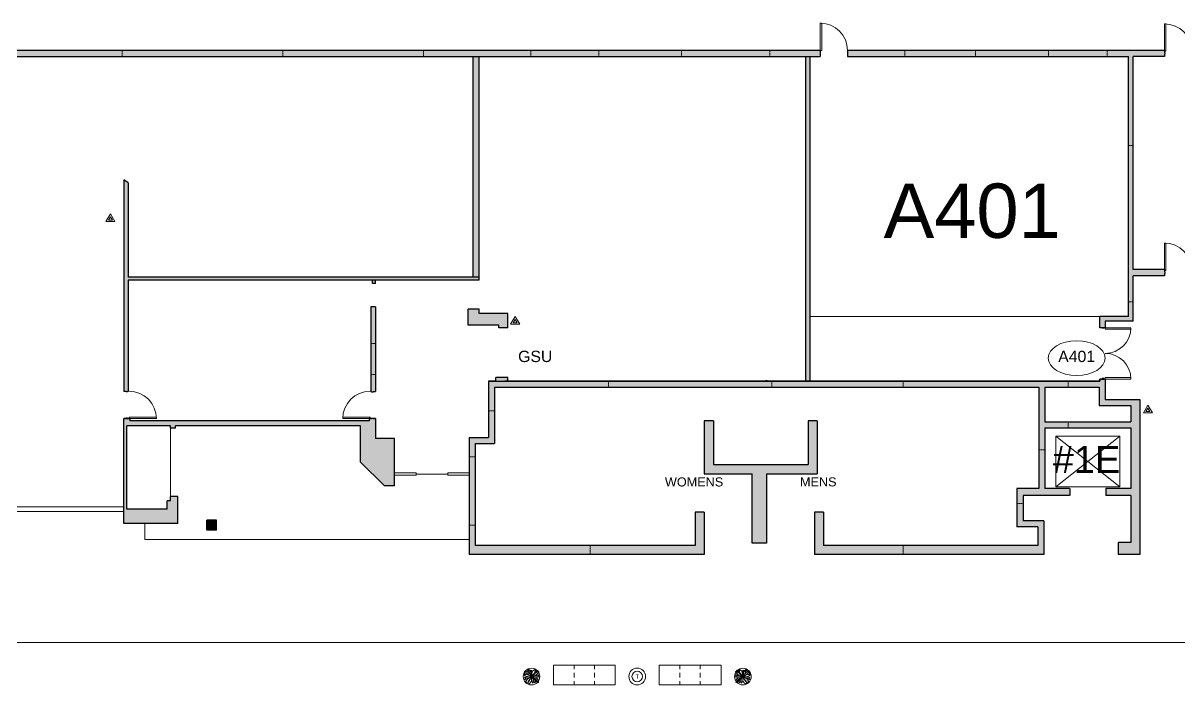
# Model space of a CAD drawing. Header units: inches. Extents: x -68 to 10561, y -2 to 2943.
# Drawn here: x 3773 to 5305, y 2051 to 2928 of the extents above; entities that cross this region are included whole.
import ezdxf
from ezdxf.enums import TextEntityAlignment as Align

# ---------------------------------------------------------------- set-up
doc = ezdxf.new("R2010")
doc.units = ezdxf.units.IN
doc.header["$MEASUREMENT"] = 0
doc.linetypes.add('DASHED', pattern=[0.75, 0.5, -0.25])
doc.linetypes.add('HIDDEN', pattern=[0.375, 0.25, -0.125])
doc.layers.get('0').update_dxf_attribs({"linetype": 'CONTINUOUS', "lineweight": 5})
for name, color, linetype, lineweight in [('1_A-ANNO-TEXT-MRMS-LG', 7, 'CONTINUOUS', 5), ('1_A-ANNO-TEXT-MRMS-SM', 1, 'CONTINUOUS', 5), ('1_A-ANNO-TEXT-RRMS', 7, 'CONTINUOUS', 5), ('1_A-CLNG-SUSP', 15, 'DASHED', 5), ('1_A-DOOR-SWNG', 124, 'CONTINUOUS', 5), ('1_A-FLOR-EVTR', 134, 'CONTINUOUS', 5), ('1_A-FLOR-EVTR-IDEN', 7, 'CONTINUOUS', 5), ('1_A-FURN-CHAR', 35, 'CONTINUOUS', 5), ('1_A-FURN-PLNT', 73, 'CONTINUOUS', 5), ('1_A-GLAZ-FULL', 123, 'CONTINUOUS', 5), ('1_A-WALL-FULL', 7, 'CONTINUOUS', 25), ('1_A-WALL-HTCH', 8, 'HIDDEN', 5), ('1_F-PROT-EQPM-EXT', 1, 'CONTINUOUS', 5), ('RoomLayer1', 1, 'CONTINUOUS', 5)]:
    doc.layers.add(name, color=color, linetype=linetype, lineweight=lineweight)
doc.styles.add('HELV-H', font='')
doc.styles.add('HELV-M', font='swissel.ttf')
doc.styles.get("Standard").update_dxf_attribs({"font": 'swissl.ttf', "height": 36})
doc.styles.get('HELV-H').set_extended_font_data('Swis721 Hv BT')

# ---------------------------------------------------------------- blocks, each defined once
blk = doc.blocks.new('FEXT-SYM')
for p, q in [((-3, 0), (0, 5.2)), ((-3, 0), (3, 0)), ((-1.27, 1), (0, 3.2)), ((-1.27, 1), (1.27, 1)), ((3, 0), (0, 5.2)), ((1.27, 1), (0, 3.2))]:
    blk.add_line(p, q)
blk = doc.blocks.new('F_CC_BENCH82')
for p, q in [((-41, 26), (41, 26)), ((-41, 0), (-41, 26)), ((-13.5, 21), (-13.5, 26)), ((-13.5, 10), (-13.5, 16)), ((13.5, 21), (13.5, 26)), ((13.5, 10), (13.5, 16)), ((41, 0), (41, 26)), ((-41, 0), (41, 0)), ((-13.5, 0), (-13.5, 5)), ((13.5, 0), (13.5, 5))]:
    blk.add_line(p, q)
blk = doc.blocks.new('F_CC_TRASH22')
for radius in [11.1, 7]:
    blk.add_circle((0, 0), radius)
blk.add_text('T', height=6).set_placement((0, 0), align=Align.MIDDLE_CENTER)
blk = doc.blocks.new('PLNT3')
at = {"linetype": 'Continuous'}
for p, q in [((-0.8, 32.3), (2.4, 31)), ((1.1, 29.2), (-0.8, 32.3)), ((2.4, 31), (5.6, 28.8)), ((5.9, 34), (9, 31.5)), ((6.4, 30.8), (5.9, 34)), ((7.3, 27.5), (6.4, 30.8)), ((7.8, 36.3), (10.8, 33.2)), ((9, 33.2), (7.8, 36.3)), ((9.9, 29.8), (9, 33.2)), ((9, 31.5), (9.5, 30.7)), ((10.8, 33.2), (13.1, 30)), ((12.5, 30.8), (13.7, 34)), ((13.7, 34), (15.7, 30.8)), ((15.6, 30.2), (16.8, 33.6)), ((15.7, 30.8), (15.7, 30.7)), ((16.8, 33.6), (17.6, 30.5)), ((18.2, 27.2), (19.5, 30.7)), ((19.5, 30.7), (22.6, 33.3)), ((22.6, 33.3), (25.7, 35.5)), ((26, 32.3), (25.6, 29.2)), ((25.7, 35.5), (26, 32.3)), ((25.8, 32), (29.1, 33.8)), ((27.5, 29.2), (30.6, 31.6)), ((28.8, 30.7), (28.7, 30.5)), ((29.1, 33.8), (28.8, 30.7)), ((30.6, 31.6), (33.7, 33.5)), ((33.7, 33.5), (31.6, 30.3)), ((-0.8, 22.5), (-4, 22.2)), ((-4, 22.2), (-0.8, 19.7)), ((-3.3, 27.5), (-0.2, 26.7)), ((-1.2, 24.3), (-3.3, 27.5)), ((0.6, 11.3), (-2.6, 8.7)), ((-2.6, 8.7), (0.6, 7.8)), ((1.3, 15.5), (-1.9, 14.7)), ((-1.9, 14.7), (1.3, 12.6)), ((-1.1, 24.2), (-1.2, 24.3)), ((2.2, 22.5), (-1.1, 24.2)), ((2.5, 22.5), (-0.8, 22.5)), ((-0.8, 19.7), (2.5, 17.5)), ((-0.2, 26.7), (2.9, 25.6)), ((3.9, 12.3), (0.6, 11.3)), ((0.6, 7.8), (3.7, 8.3)), ((3.6, 26.1), (1.1, 29.2)), ((4.7, 15.8), (1.3, 15.5)), ((1.3, 12.6), (4.7, 12.3)), ((3.4, 6.5), (1.8, 3.2)), ((1.8, 3.2), (1.9, -0.2)), ((1.9, -0.2), (5.1, 1.5)), ((5.9, 21.7), (2.5, 22.5)), ((2.5, 17.5), (5.6, 16.5)), ((2.9, 25.6), (4.7, 24.7)), ((5.6, 9.8), (3.4, 6.5)), ((6.4, 22.8), (3.6, 26.1)), ((3.7, 8.3), (5.1, 9)), ((8.2, 16), (4.7, 15.8)), ((4.7, 12.3), (8.2, 12.5)), ((5.1, 1.5), (8.2, 3)), ((5.6, 28.8), (9, 26.5)), ((5.6, 16.5), (9.3, 15.6)), ((9.2, 12), (5.6, 9.8)), ((9.3, 20.6), (5.9, 21.7)), ((9.5, 20.6), (6.4, 22.8)), ((7.3, 0.9), (6.9, -2.3)), ((8.4, 4.2), (7.3, 0.9)), ((11.9, 15.5), (8.2, 16)), ((8.2, 12.5), (11.4, 13.3)), ((8.2, 3), (11.1, 6.2)), ((10.7, 7.5), (8.4, 4.2)), ((9, 26.5), (15.3, 20.1)), ((12.5, 13.8), (9.2, 12)), ((12.6, 18.8), (9.3, 20.6)), ((9.3, 15.6), (12.6, 15.3)), ((12.7, 18), (9.5, 20.6)), ((10.8, 26.5), (9.9, 29.8)), ((10, -2.7), (13.4, 0)), ((13, 10.8), (10.7, 7.5)), ((12.6, 23.3), (10.8, 26.5)), ((11.1, 6.2), (12.9, 9.5)), ((11.4, 13.3), (14.6, 14.5)), ((15.2, 15.3), (11.9, 15.5)), ((15.9, 15.5), (12.5, 13.8)), ((14.4, 20.1), (12.6, 23.3)), ((16.1, 16), (12.6, 18.8)), ((12.6, 15.3), (15.9, 15.6)), ((16.1, 16.3), (12.7, 18)), ((12.9, 9.5), (14.4, 12.5)), ((14.9, 14.2), (13, 10.8)), ((13.1, 30), (15, 26.7)), ((13.4, 0), (16, 3.2)), ((16.7, 16.9), (14.4, 20.1)), ((14.4, 12.5), (16, 15.6)), ((14.6, 14.5), (15.2, 14.8)), ((14.9, 26.8), (15.6, 30.2)), ((15.2, 23.3), (14.9, 26.8)), ((15, 26.7), (15.3, 23.3)), ((15.3, 19.5), (15.2, 23.3)), ((15.3, 23.3), (15.9, 20.1)), ((15.3, 20.1), (16.4, 17)), ((16.4, 16.2), (15.3, 19.5)), ((15.9, 17.5), (15.5, 16.5)), ((16.5, 20.6), (15.9, 17.5)), ((15.9, 20.1), (16, 17)), ((15.9, 15.6), (16.3, 15.8)), ((15.9, 13), (16.4, 15.6)), ((16.3, 9.6), (15.9, 13)), ((16, 3.2), (16.7, 6.4)), ((16.1, 17), (17.2, 20.5)), ((16.1, 15.6), (16.3, 12.2)), ((19.4, 19.5), (16.3, 16.7)), ((16.3, 12.2), (16.5, 8.7)), ((16.7, 6.4), (16.3, 9.6)), ((18.3, 17.2), (16.4, 16.5)), ((16.4, 17), (16.4, 16.9)), ((17.1, 24), (16.5, 20.6)), ((16.5, 8.7), (17.1, 5.5)), ((16.7, 16.5), (20, 19.3)), ((16.7, 16.2), (20.4, 16.7)), ((17.6, 15), (16.7, 16.3)), ((17.8, 15.6), (16.8, 16.2)), ((17.5, 27.3), (17.1, 24)), ((17.1, 17), (19, 20.1)), ((17.1, 16.3), (20.5, 17.2)), ((19.1, 15.5), (17.1, 16.3)), ((17.1, 15.6), (19.5, 12.3)), ((17.1, 5.5), (18.6, 2.1)), ((17.2, 20.5), (17.4, 23.6)), ((17.4, 16.3), (17.2, 16.3)), ((17.4, 23.6), (18.2, 27.2)), ((20.5, 17.2), (17.4, 16.3)), ((17.6, 30.5), (17.5, 27.3)), ((19.8, 12), (17.6, 15)), ((19.7, 20.1), (17.8, 17.5)), ((20.9, 14.3), (17.8, 15.6)), ((22.1, 18.1), (18.3, 17.2)), ((18.6, 2.1), (21, -1)), ((19, 20.1), (22.1, 23)), ((22.4, 12.8), (19.1, 15.5)), ((21.5, 22.8), (19.4, 19.5)), ((19.5, 12.3), (22.6, 9.2)), ((23.1, 22.5), (19.7, 20.1)), ((21.2, 8.9), (19.8, 12)), ((20, 19.3), (23.5, 22.5)), ((20.4, 16.7), (23.6, 17.2)), ((20.5, 17.2), (23.9, 18)), ((23.6, 17.3), (20.5, 17.2)), ((24.1, 13.5), (20.9, 14.3)), ((21, 5.5), (21.2, 8.9)), ((21, 5.7), (23.4, 2.3)), ((21.3, 2), (21, 5.5)), ((21, -1), (21.3, 2)), ((21.3, 13.8), (24.7, 11.3)), ((24.2, 26.1), (21.5, 22.8)), ((23.1, 13.7), (21.7, 13.8)), ((22.1, 23), (24.3, 26.1)), ((26, 19.5), (22.1, 18.1)), ((25.8, 9.8), (22.4, 12.8)), ((22.6, 9.2), (26, 6)), ((26.1, 25.6), (23.1, 22.5)), ((26.5, 13), (23.1, 13.7)), ((23.4, 2.3), (26.5, -0.2)), ((23.5, 22.5), (26.5, 25.6)), ((27.1, 17.6), (23.6, 17.3)), ((23.6, 17.2), (27.3, 17.5)), ((23.9, 18), (27.6, 19.8)), ((27.2, 13.5), (24.1, 13.5)), ((25.6, 29.2), (24.2, 26.1)), ((24.3, 26.1), (27.5, 29.2)), ((24.7, 11.3), (28, 9.3)), ((25.6, 6.2), (25.1, 6.7)), ((26.9, 3), (25.6, 6.2)), ((29.2, 7), (25.8, 9.8)), ((29.1, 21.3), (26, 19.5)), ((26, 6), (29.1, 3.8)), ((29.1, 27.3), (26.1, 25.6)), ((26.5, 25.6), (29.8, 27.8)), ((29.9, 12), (26.5, 13)), ((26.5, -0.2), (26.9, 3)), ((31.3, 18.1), (27.1, 17.6)), ((30.3, 13.8), (27.2, 13.5)), ((27.3, 17.5), (30.6, 17.5)), ((27.6, 19.8), (30.7, 20.6)), ((28, 9.3), (31.1, 7.8)), ((31.6, 30.3), (29.1, 27.3)), ((32.6, 24.9), (29.1, 21.3)), ((29.1, 3.8), (32.2, 2.1)), ((32.6, 3.8), (29.2, 7)), ((29.8, 27.8), (32.9, 29.7)), ((33.3, 10.1), (29.9, 12)), ((33.6, 14.8), (30.3, 13.8)), ((30.6, 17.5), (33.7, 17.2)), ((30.7, 20.6), (34, 21.5)), ((31.1, 7.8), (34.3, 6.8)), ((34.4, 19), (31.3, 18.1)), ((32.2, 2.1), (35.8, 1.3)), ((35.8, 27.3), (32.6, 24.9)), ((35.8, 1.3), (32.6, 3.8)), ((32.9, 29.7), (36.1, 30.5)), ((34.3, 6.8), (33.3, 10.1)), ((36.9, 16), (33.6, 14.8)), ((33.7, 17.2), (36.9, 16)), ((34, 21.5), (37.8, 22.2)), ((37.8, 22.2), (34.4, 19)), ((36.1, 30.5), (35.8, 27.3)), ((6.9, -2.3), (10, -2.7))]:
    blk.add_line(p, q, dxfattribs=at)
blk = doc.blocks.new('F_CC_PLNTR22')
blk.add_circle((0, 0), 11)
at = {"xscale": 0.5, "yscale": 0.5, "zscale": 0.5}
blk.add_blockref('PLNT3', (-8.3, -8.3), dxfattribs=at)

msp = doc.modelspace()

# ---------------------------------------------------------------- hatches: boundary and pattern name
at = {"layer": '1_A-WALL-HTCH'}
h = msp.add_hatch(color=256, dxfattribs=at)
h.paths.add_polyline_path([(4446.5, 2891.8), (4304.2, 2891.8), (4304.2, 2883.8), (4446.5, 2883.8)])
h.paths.add_polyline_path([(4304.2, 2891.8), (4117.5, 2891.8), (4117.5, 2883.8), (4304.2, 2883.8)])
h.paths.add_polyline_path([(4117.5, 2891.8), (3904.7, 2891.8), (3904.7, 2883.8), (4117.5, 2883.8)])
h.paths.add_polyline_path([(3904.7, 2891.8), (3765.8, 2891.8), (3765.8, 2883.8), (3904.7, 2883.8)])
h.paths.add_polyline_path([(3692.7, 2926.7), (3543.8, 2926.7), (3543.8, 2883.8), (3765.8, 2883.8), (3765.8, 2891.8), (3555.8, 2891.8), (3555.8, 2918.7), (3669.2, 2918.7), (3669.2, 2891.8), (3692.7, 2891.8)])
at = {"layer": '1_A-WALL-HTCH', "linetype": 'ByBlock'}
for points in [[(4369.8, 2591.3), (4377.8, 2591.3), (4377.8, 2883.8), (4369.8, 2883.8)], [(3912.8, 2716.3), (3906.8, 2720.3), (3906.8, 2439.8), (3909.8, 2439.8), (3909.8, 2439.3), (3911.8, 2439.3), (3911.8, 2439.8), (3912.8, 2439.8), (3912.8, 2587.3), (4377.8, 2587.3), (4377.8, 2591.3), (3912.8, 2591.3)], [(4240.3, 2551.8), (4234.3, 2551.8), (4234.3, 2503.6), (4240.3, 2503.6)]]:
    msp.add_hatch(color=256, dxfattribs=at).paths.add_polyline_path(points)
at = {"layer": '1_A-WALL-HTCH'}
for points in [[(4536.5, 2891.8), (4446.5, 2891.8), (4446.5, 2883.8), (4536.5, 2883.8)], [(4645.9, 2891.8), (4536.5, 2891.8), (4536.5, 2883.8), (4645.9, 2883.8)], [(4763, 2891.8), (4645.9, 2891.8), (4645.9, 2883.8), (4763, 2883.8)], [(4830, 2891.8), (4763, 2891.8), (4763, 2883.8), (4830, 2883.8)], [(4816.8, 2883.8), (4810.8, 2883.8), (4810.8, 2453.3), (4816.8, 2453.3)], [(4942.1, 2891.8), (4866, 2891.8), (4866, 2883.8), (4942.1, 2883.8)], [(5036, 2891.8), (4942.1, 2891.8), (4942.1, 2883.8), (5036, 2883.8)], [(5132.8, 2891.8), (5036, 2891.8), (5036, 2883.8), (5132.8, 2883.8)], [(5210.3, 2891.8), (5132.8, 2891.8), (5132.8, 2883.8), (5210.3, 2883.8)], [(5286.3, 2886.8), (5286.8, 2886.8), (5286.8, 2888.8), (5286.3, 2888.8), (5286.3, 2891.8), (5210.3, 2891.8), (5210.3, 2883.8), (5238.8, 2883.8), (5238.8, 2765.7), (5244.8, 2765.7), (5244.8, 2883.8), (5286.3, 2883.8)], [(5253.8, 2429.3), (5207.8, 2429.3), (5207.8, 2456.3), (5205.8, 2456.3), (5200.8, 2456.3), (5200.8, 2453.3), (5158.5, 2453.3), (5158.5, 2445.3), (5199.8, 2445.3), (5199.8, 2421.3), (5241.8, 2421.3), (5241.8, 2399.5), (5158.5, 2399.5), (5158.5, 2391.5), (5241.8, 2391.5), (5241.8, 2311.3), (5208.8, 2311.3), (5208.8, 2301.8), (5241.8, 2301.8), (5241.8, 2239.8), (5224.8, 2239.8), (5224.8, 2223.8), (5253.8, 2223.8)], [(4758.9, 2330.8), (4826.1, 2330.8), (4826.1, 2400.9), (4814.1, 2400.9), (4814.1, 2342.8), (4688.3, 2342.8), (4688.3, 2400.9), (4676.3, 2400.9), (4676.3, 2330.8), (4739.7, 2330.8), (4739.7, 2238.8), (4758.9, 2238.8)], [(4029.8, 2269.2), (4016.8, 2269.2), (4016.8, 2256.2), (4029.8, 2256.2)]]:
    msp.add_hatch(color=256, dxfattribs=at).paths.add_polyline_path(points)
h = msp.add_hatch(color=256, dxfattribs=at)
h.paths.add_polyline_path([(5244.8, 2765.7), (5238.8, 2765.7), (5238.8, 2558.8), (5244.8, 2558.8), (5244.8, 2593.3), (5286.3, 2593.3), (5286.3, 2596.3), (5286.8, 2596.3), (5286.8, 2598.3), (5286.3, 2598.3), (5286.3, 2601.3), (5244.8, 2601.3)])
h.paths.add_polyline_path([(5244.8, 2558.8), (5238.8, 2558.8), (5238.8, 2539.3), (5200.8, 2539.3), (5200.8, 2524.3), (5207.8, 2524.3), (5207.8, 2532.8), (5244.8, 2532.8)])
h = msp.add_hatch(color=256, dxfattribs=at)
h.paths.add_polyline_path([(4415.8, 2543.3), (4377.8, 2543.3), (4377.8, 2548.8), (4363.3, 2548.8), (4363.3, 2527.8), (4403.8, 2527.8), (4403.8, 2524.3), (4415.8, 2524.3)])
h.paths.add_polyline_path([(4415.8, 2458.3), (4399.8, 2458.3), (4399.8, 2453.3), (4415.8, 2453.3)])
h.paths.add_polyline_path([(4240.3, 2587.3), (4236.3, 2587.3), (4236.3, 2582.8), (4240.3, 2582.8)])
h = msp.add_hatch(color=256, dxfattribs=at)
h.paths.add_polyline_path([(4240.3, 2503.6), (4234.3, 2503.6), (4234.3, 2462.2), (4240.3, 2462.2)])
h.paths.add_polyline_path([(4240.3, 2462.2), (4234.3, 2462.2), (4234.3, 2439.8), (4235.3, 2439.8), (4235.3, 2439.3), (4237.3, 2439.3), (4237.3, 2439.8), (4240.3, 2439.8)])
h = msp.add_hatch(color=256, dxfattribs=at)
h.paths.add_polyline_path([(4549.2, 2453.3), (4411.8, 2453.3), (4390.3, 2453.3), (4390.3, 2414.1), (4398.3, 2414.1), (4398.3, 2445.3), (4549.2, 2445.3)])
h.paths.add_polyline_path([(4398.3, 2414.1), (4390.3, 2414.1), (4390.3, 2378.8), (4364.8, 2378.8), (4364.8, 2353.1), (4372.8, 2353.1), (4372.8, 2370.8), (4398.3, 2370.8)])
h.paths.add_polyline_path([(4372.8, 2353.1), (4364.8, 2353.1), (4364.8, 2262.4), (4372.8, 2262.4)])
h.paths.add_polyline_path([(4525.2, 2235.8), (4372.8, 2235.8), (4372.8, 2262.4), (4364.8, 2262.4), (4364.8, 2223.8), (4525.2, 2223.8)])
h = msp.add_hatch(color=256, dxfattribs=at)
h.paths.add_polyline_path([(5160.8, 2311.3), (5127.8, 2311.3), (5127.8, 2362.5), (5119.8, 2362.5), (5119.8, 2311.3), (5090.8, 2311.3), (5090.8, 2291.3), (5098.8, 2291.3), (5098.8, 2301.8), (5160.8, 2301.8)])
h.paths.add_polyline_path([(5126.3, 2268.3), (5098.8, 2268.3), (5098.8, 2291.3), (5090.8, 2291.3), (5090.8, 2260.3), (5118.3, 2260.3), (5118.3, 2235.8), (4940, 2235.8), (4940, 2223.8), (5126.3, 2223.8)])
h.paths.add_polyline_path([(4940, 2235.8), (4834.3, 2235.8), (4834.3, 2279.8), (4822.3, 2279.8), (4822.3, 2223.8), (4940, 2223.8)])
h.paths.add_polyline_path([(5158.5, 2453.3), (4940, 2453.3), (4940, 2445.3), (5119.8, 2445.3), (5119.8, 2362.5), (5127.8, 2362.5), (5127.8, 2391.5), (5158.5, 2391.5), (5158.5, 2399.5), (5127.8, 2399.5), (5127.8, 2445.3), (5158.5, 2445.3)])
h.paths.add_polyline_path([(4940, 2453.3), (4765.7, 2453.3), (4765.7, 2445.3), (4940, 2445.3)])
h.paths.add_polyline_path([(4765.7, 2453.3), (4549.2, 2453.3), (4549.2, 2445.3), (4765.7, 2445.3)])
h.paths.add_polyline_path([(4676.3, 2279.8), (4664.3, 2279.8), (4664.3, 2235.8), (4525.2, 2235.8), (4525.2, 2223.8), (4676.3, 2223.8)])
h = msp.add_hatch(color=256, dxfattribs=at)
h.paths.add_polyline_path([(4265.8, 2314.8), (4252.3, 2314.8), (4220.8, 2346.2), (4220.8, 2394.2), (3975.3, 2394.2), (3975.3, 2391.2), (3968.8, 2391.2), (3968.8, 2394.2), (3910.8, 2394.2), (3910.8, 2284), (3964.3, 2284), (3964.3, 2295), (3968.8, 2295), (3968.8, 2300.7), (3978.3, 2300.7), (3978.3, 2265), (3906.8, 2265), (3906.8, 2403.8), (3914.8, 2403.8), (3914.8, 2400.8), (4232.3, 2400.8), (4232.3, 2403.8), (4240.3, 2403.8), (4240.3, 2377.3), (4265.8, 2377.3)])
edge = h.paths.add_edge_path()
edge.add_line((4237.3, 2403.8), (4240.3, 2403.8))
edge.add_line((4237.3, 2403.8), (4237.3, 2404.3))
edge.add_line((4235.3, 2404.3), (4237.3, 2404.3))
edge.add_line((4235.3, 2403.8), (4235.3, 2404.3))
edge.add_line((4233.3, 2403.8), (4235.3, 2403.8))
edge.add_line((3913.8, 2403.8), (3911.8, 2403.8))
edge.add_line((3911.8, 2403.8), (3911.8, 2404.3))
edge.add_line((3911.8, 2404.3), (3909.8, 2404.3))
edge.add_line((3909.8, 2403.8), (3909.8, 2404.3))
edge.add_line((3909.8, 2403.8), (3906.8, 2403.8))

# ---------------------------------------------------------------- linework, layer by layer
at = {"layer": '1_A-CLNG-SUSP'}
for p, q in [((5200.8, 2539.3), (4816.8, 2539.3)), ((3934.8, 2265), (3934.8, 2243.7)), ((4364.8, 2243.7), (3934.8, 2243.7)), ((9521.8, 2106.9), (2953.3, 2106.9))]:
    msp.add_line(p, q, dxfattribs=at)
at = {"layer": '1_A-DOOR-SWNG'}
for p, q in [((4830, 2891.8), (4830, 2928)), ((4830, 2928), (4832, 2928)), ((4832, 2891.8), (4832, 2928)), ((5286.3, 2890.8), (5286.3, 2927)), ((5286.3, 2927), (5288.3, 2927)), ((5288.3, 2890.8), (5288.3, 2927)), ((4830, 2891.8), (4832, 2891.8)), ((5286.3, 2890.8), (5288.3, 2890.8)), ((5286.3, 2600.3), (5286.3, 2636.5)), ((5286.3, 2636.5), (5288.3, 2636.5)), ((5288.3, 2600.3), (5288.3, 2636.5)), ((5286.3, 2600.3), (5288.3, 2600.3)), ((5207.8, 2524.3), (5207.8, 2522.3)), ((5207.8, 2524.3), (5241.8, 2524.3)), ((5207.8, 2522.3), (5241.8, 2522.3)), ((5241.8, 2524.3), (5241.8, 2522.3)), ((5207.8, 2458.8), (5207.8, 2458.7)), ((5207.8, 2456.3), (5207.8, 2458.3)), ((5207.8, 2458.3), (5241.8, 2458.3)), ((5207.8, 2456.3), (5241.8, 2456.3)), ((5241.8, 2456.3), (5241.8, 2458.3)), ((3913.8, 2403.8), (3913.8, 2405.8)), ((3913.8, 2405.8), (3950, 2405.8)), ((3950, 2403.8), (3950, 2405.8)), ((4233.3, 2405.8), (4197, 2405.8)), ((4197, 2403.8), (4197, 2405.8)), ((4233.3, 2403.8), (4233.3, 2405.8)), ((3913.8, 2403.8), (3950, 2403.8)), ((3968.8, 2300.7), (3968.8, 2391.2)), ((4233.3, 2403.8), (4197, 2403.8)), ((4294.3, 2330.3), (4336.3, 2330.3))]:
    msp.add_line(p, q, dxfattribs=at)
for centre, radius, start, end in [((4830, 2891.8), 36.2, 0, 90), ((5286.3, 2890.8), 36.2, 360, 90), ((5286.3, 2600.3), 36.2, 360, 90), ((5207.8, 2524.3), 34, 270, 0), ((5207.8, 2456.3), 34, 360, 90), ((3913.8, 2403.8), 36.2, 360, 90), ((4233.3, 2403.8), 36.2, 90, 180)]:
    msp.add_arc(centre, radius, start, end, dxfattribs=at)
at = {"layer": '1_A-FLOR-EVTR'}
for p, q in [((5142.5, 2380.7), (5227, 2313.5)), ((5142.5, 2313.5), (5227, 2380.7)), ((5142.5, 2380.7), (5227, 2380.7)), ((5142.5, 2313.5), (5142.5, 2380.7)), ((5227, 2380.7), (5227, 2313.5)), ((5227, 2313.5), (5142.5, 2313.5))]:
    msp.add_line(p, q, dxfattribs=at)
at = {"layer": '1_A-GLAZ-FULL'}
for p, q in [((4294.3, 2331.8), (4265.8, 2331.8)), ((4294.3, 2328.8), (4265.8, 2328.8)), ((4294.3, 2328.8), (4294.3, 2331.8)), ((4364.8, 2331.8), (4336.3, 2331.8)), ((4336.3, 2328.8), (4336.3, 2331.8)), ((4364.8, 2328.8), (4336.3, 2328.8)), ((3763.3, 2286.8), (3906.8, 2286.8)), ((3763.3, 2280.8), (3906.8, 2280.8))]:
    msp.add_line(p, q, dxfattribs=at)
at = {"layer": '1_A-WALL-FULL'}
for p, q in [((3543.8, 2883.8), (4830, 2883.8)), ((4830, 2891.8), (3555.8, 2891.8)), ((4369.8, 2591.3), (4369.8, 2883.8)), ((4377.8, 2591.3), (4377.8, 2883.8)), ((4810.8, 2453.3), (4810.8, 2883.8)), ((4816.8, 2453.3), (4816.8, 2883.8)), ((4830, 2891.8), (4830, 2883.8)), ((5286.3, 2891.8), (4866, 2891.8)), ((4866, 2891.8), (4866, 2883.8)), ((4866, 2883.8), (5238.8, 2883.8)), ((5238.8, 2539.3), (5238.8, 2883.8)), ((5244.8, 2601.3), (5244.8, 2883.8)), ((5286.3, 2883.8), (5244.8, 2883.8)), ((5286.3, 2891.8), (5286.3, 2888.8)), ((5286.3, 2888.8), (5286.8, 2888.8)), ((5286.3, 2886.8), (5286.8, 2886.8)), ((5286.3, 2886.8), (5286.3, 2883.8)), ((5286.8, 2888.8), (5286.8, 2886.8)), ((3906.8, 2720.3), (3906.8, 2439.8)), ((3912.8, 2716.3), (3906.8, 2720.3)), ((3912.8, 2716.3), (3912.8, 2591.3)), ((4377.8, 2591.3), (3912.8, 2591.3)), ((4377.8, 2587.3), (4377.8, 2591.3)), ((5286.3, 2601.3), (5244.8, 2601.3)), ((5244.8, 2532.8), (5244.8, 2593.3)), ((5286.3, 2593.3), (5244.8, 2593.3)), ((5286.3, 2601.3), (5286.3, 2598.3)), ((5286.3, 2598.3), (5286.8, 2598.3)), ((5286.3, 2596.3), (5286.8, 2596.3)), ((5286.3, 2596.3), (5286.3, 2593.3)), ((5286.8, 2598.3), (5286.8, 2596.3)), ((3912.8, 2587.3), (3912.8, 2439.8)), ((4377.8, 2587.3), (3912.8, 2587.3)), ((4236.3, 2582.8), (4236.3, 2587.3)), ((4240.3, 2582.8), (4236.3, 2582.8)), ((4240.3, 2582.8), (4240.3, 2587.3)), ((4234.3, 2551.8), (4234.3, 2439.8)), ((4240.3, 2551.8), (4234.3, 2551.8)), ((4240.3, 2551.8), (4240.3, 2439.8)), ((4363.3, 2527.8), (4363.3, 2548.8)), ((4377.8, 2548.8), (4363.3, 2548.8)), ((4377.8, 2543.3), (4377.8, 2548.8)), ((4415.8, 2543.3), (4377.8, 2543.3)), ((4415.8, 2524.3), (4415.8, 2543.3)), ((5238.8, 2539.3), (5200.8, 2539.3)), ((5200.8, 2524.3), (5200.8, 2539.3)), ((5200.8, 2524.3), (5200.8, 2528.8)), ((5207.8, 2532.8), (5207.8, 2524.3)), ((5244.8, 2532.8), (5207.8, 2532.8)), ((4403.8, 2527.8), (4363.3, 2527.8)), ((4403.8, 2524.3), (4403.8, 2527.8)), ((4415.8, 2524.3), (4403.8, 2524.3)), ((5203.8, 2524.3), (5200.8, 2524.3)), ((5207.8, 2524.3), (5200.8, 2524.3)), ((5203.8, 2524.3), (5203.8, 2523.8)), ((5205.8, 2523.8), (5203.8, 2523.8)), ((5205.8, 2524.3), (5205.8, 2523.8)), ((5207.8, 2524.3), (5205.8, 2524.3)), ((4390.3, 2453.3), (5200.8, 2453.3)), ((4390.3, 2453.3), (4390.3, 2378.8)), ((4399.8, 2453.3), (4390.3, 2453.3)), ((4415.8, 2458.3), (4399.8, 2458.3)), ((4399.8, 2453.3), (4399.8, 2458.3)), ((5200.8, 2453.3), (4411.8, 2453.3)), ((4415.8, 2453.3), (4415.8, 2458.3)), ((4757.8, 2454.3), (4759.8, 2454.3)), ((5200.8, 2456.3), (5200.8, 2453.3)), ((5203.8, 2456.3), (5200.8, 2456.3)), ((5200.8, 2453.3), (5200.8, 2456.3)), ((5207.3, 2456.3), (5200.8, 2456.3)), ((5200.8, 2453.3), (5200.8, 2456.3)), ((5202.2, 2456.3), (5206.2, 2456.3)), ((5203.8, 2456.3), (5203.8, 2456.8)), ((5205.8, 2456.8), (5203.8, 2456.8)), ((5205.8, 2456.3), (5205.8, 2456.8)), ((5207.8, 2456.3), (5205.8, 2456.3)), ((5207.8, 2456.3), (5207.8, 2429.3)), ((3909.8, 2439.8), (3906.8, 2439.8)), ((3909.8, 2439.8), (3909.8, 2439.3)), ((3911.8, 2439.3), (3909.8, 2439.3)), ((3912.8, 2439.8), (3911.8, 2439.8)), ((3911.8, 2439.8), (3911.8, 2439.3)), ((4234.3, 2439.8), (4235.3, 2439.8)), ((4235.3, 2439.8), (4235.3, 2439.3)), ((4235.3, 2439.3), (4237.3, 2439.3)), ((4237.3, 2439.8), (4240.3, 2439.8)), ((4237.3, 2439.8), (4237.3, 2439.3)), ((4398.3, 2445.3), (5119.8, 2445.3)), ((4398.3, 2445.3), (4398.3, 2370.8)), ((5119.8, 2445.3), (5119.8, 2311.3)), ((5127.8, 2445.3), (5199.8, 2445.3)), ((5127.8, 2445.3), (5127.8, 2399.5)), ((5199.8, 2445.3), (5199.8, 2421.3)), ((5199.8, 2421.3), (5241.8, 2421.3)), ((5207.8, 2429.3), (5253.8, 2429.3)), ((5241.8, 2421.3), (5241.8, 2399.5)), ((5253.8, 2429.3), (5253.8, 2223.8)), ((3909.8, 2403.8), (3906.8, 2403.8)), ((3906.8, 2403.8), (3914.8, 2403.8)), ((3906.8, 2265), (3906.8, 2403.8)), ((3909.8, 2403.8), (3909.8, 2404.3)), ((3911.8, 2404.3), (3909.8, 2404.3)), ((3910.8, 2284), (3910.8, 2394.2)), ((3968.8, 2394.2), (3910.8, 2394.2)), ((3911.8, 2403.8), (3911.8, 2404.3)), ((3913.8, 2403.8), (3911.8, 2403.8)), ((3914.8, 2403.8), (3914.8, 2400.8)), ((4232.3, 2400.8), (3914.8, 2400.8)), ((3968.8, 2391.2), (3968.8, 2394.2)), ((3975.3, 2391.2), (3968.8, 2391.2)), ((4220.8, 2394.2), (3975.3, 2394.2)), ((3975.3, 2391.2), (3975.3, 2394.2)), ((4220.8, 2346.2), (4220.8, 2394.2)), ((4232.3, 2403.8), (4232.3, 2400.8)), ((4240.3, 2403.8), (4232.3, 2403.8)), ((4233.3, 2403.8), (4235.3, 2403.8)), ((4235.3, 2403.8), (4235.3, 2404.3)), ((4235.3, 2404.3), (4237.3, 2404.3)), ((4237.3, 2403.8), (4237.3, 2404.3)), ((4237.3, 2403.8), (4240.3, 2403.8)), ((4240.3, 2403.8), (4240.3, 2377.3)), ((4676.3, 2400.9), (4676.3, 2330.8)), ((4688.3, 2400.9), (4676.3, 2400.9)), ((4688.3, 2400.9), (4688.3, 2342.8)), ((4814.1, 2400.9), (4814.1, 2342.8)), ((4826.1, 2400.9), (4814.1, 2400.9)), ((4826.1, 2400.9), (4826.1, 2330.8)), ((5127.8, 2399.5), (5241.8, 2399.5)), ((5127.8, 2391.5), (5241.8, 2391.5)), ((5127.8, 2391.5), (5127.8, 2311.3)), ((5241.8, 2391.5), (5241.8, 2311.3)), ((4265.8, 2377.3), (4240.3, 2377.3)), ((4265.8, 2314.8), (4265.8, 2377.3)), ((4364.8, 2378.8), (4364.8, 2223.8)), ((4364.8, 2378.8), (4390.3, 2378.8)), ((4372.8, 2370.8), (4372.8, 2235.8)), ((4372.8, 2370.8), (4398.3, 2370.8)), ((4252.3, 2314.8), (4220.8, 2346.2)), ((4676.3, 2330.8), (4739.7, 2330.8)), ((4688.3, 2342.8), (4814.1, 2342.8)), ((4739.7, 2238.8), (4739.7, 2330.8)), ((4758.9, 2330.8), (4758.9, 2238.8)), ((4758.9, 2330.8), (4826.1, 2330.8)), ((4265.8, 2314.8), (4252.3, 2314.8)), ((3978.3, 2300.7), (3968.8, 2300.7)), ((3968.8, 2295), (3968.8, 2300.7)), ((3978.3, 2265), (3978.3, 2300.7)), ((5119.8, 2311.3), (5090.8, 2311.3)), ((5090.8, 2311.3), (5090.8, 2260.3)), ((5160.3, 2301.8), (5098.8, 2301.8)), ((5098.8, 2301.8), (5098.8, 2268.3)), ((5160.3, 2311.3), (5127.8, 2311.3)), ((5160.8, 2311.3), (5160.8, 2301.8)), ((5241.8, 2311.3), (5208.8, 2311.3)), ((5208.8, 2311.3), (5208.8, 2301.8)), ((5241.8, 2301.8), (5208.8, 2301.8)), ((5241.8, 2301.8), (5241.8, 2239.8)), ((3964.3, 2284), (3910.8, 2284)), ((3968.8, 2295), (3964.3, 2295)), ((3964.3, 2284), (3964.3, 2295)), ((4016.8, 2256.2), (4016.8, 2269.2)), ((4029.8, 2269.2), (4016.8, 2269.2)), ((4029.8, 2256.2), (4029.8, 2269.2)), ((4664.3, 2279.8), (4664.3, 2235.8)), ((4676.3, 2279.8), (4664.3, 2279.8)), ((4676.3, 2279.8), (4676.3, 2223.8)), ((4822.3, 2279.8), (4822.3, 2223.8)), ((4834.3, 2279.8), (4822.3, 2279.8)), ((4834.3, 2279.8), (4834.3, 2235.8)), ((5126.3, 2268.3), (5098.8, 2268.3)), ((5126.3, 2268.3), (5126.3, 2223.8)), ((3978.3, 2265), (3906.8, 2265)), ((4029.8, 2256.2), (4016.8, 2256.2)), ((5118.3, 2260.3), (5090.8, 2260.3)), ((5118.3, 2260.3), (5118.3, 2235.8)), ((4758.9, 2238.8), (4739.7, 2238.8)), ((5241.8, 2239.8), (5224.8, 2239.8)), ((5224.8, 2239.8), (5224.8, 2223.8)), ((4676.3, 2223.8), (4364.8, 2223.8)), ((4664.3, 2235.8), (4372.8, 2235.8)), ((5126.3, 2223.8), (4822.3, 2223.8)), ((5118.3, 2235.8), (4834.3, 2235.8)), ((5253.8, 2223.8), (5224.8, 2223.8))]:
    msp.add_line(p, q, dxfattribs=at)
at = {"layer": '1_A-WALL-HTCH'}
for p, q in [((3904.7, 2891.8), (3904.7, 2883.8)), ((4117.5, 2891.8), (4117.5, 2883.8)), ((4304.2, 2891.8), (4304.2, 2883.8)), ((4446.5, 2883.8), (4446.5, 2891.8)), ((4536.5, 2883.8), (4536.5, 2891.8)), ((4645.9, 2883.8), (4645.9, 2891.8)), ((4763, 2883.8), (4763, 2891.8)), ((4942.1, 2883.8), (4942.1, 2891.8)), ((5036, 2883.8), (5036, 2891.8)), ((5132.8, 2883.8), (5132.8, 2891.8)), ((5210.3, 2883.8), (5210.3, 2891.8)), ((5244.8, 2765.7), (5238.8, 2765.7)), ((5238.8, 2558.8), (5244.8, 2558.8)), ((4240.3, 2503.6), (4234.3, 2503.6)), ((4240.3, 2462.2), (4234.3, 2462.2)), ((4549.2, 2453.3), (4549.2, 2445.3)), ((4765.7, 2453.3), (4765.7, 2445.3)), ((4940, 2453.3), (4940, 2445.3)), ((5158.5, 2453.3), (5158.5, 2445.3)), ((4398.3, 2414.1), (4390.3, 2414.1)), ((5158.5, 2399.5), (5158.5, 2391.5)), ((5127.8, 2362.5), (5119.8, 2362.5)), ((4372.8, 2353.1), (4364.8, 2353.1)), ((5090.8, 2291.3), (5098.8, 2291.3)), ((4372.8, 2262.4), (4364.8, 2262.4)), ((4525.2, 2235.8), (4525.2, 2223.8)), ((4940, 2235.8), (4940, 2223.8))]:
    msp.add_line(p, q, dxfattribs=at)
at = {"layer": 'RoomLayer1'}
msp.add_ellipse((5169.9, 2484.1), major_axis=(-37.8, 0), ratio=0.609616, dxfattribs=at)

# ---------------------------------------------------------------- block references
at = {"layer": '1_A-FURN-CHAR'}
for name, p in [('F_CC_BENCH82', (4517.3, 2050.9)), ('F_CC_TRASH22', (4587.4, 2062))]:
    msp.add_blockref(name, p, dxfattribs=at)
at = {"layer": '1_A-FURN-CHAR', "xscale": -1}
msp.add_blockref('F_CC_BENCH82', (4657.5, 2050.9), dxfattribs=at)
at = {"layer": '1_A-FURN-PLNT'}
msp.add_blockref('F_CC_PLNTR22', (4447.3, 2061.9), dxfattribs=at)
at = {"layer": '1_A-FURN-PLNT', "xscale": -1}
msp.add_blockref('F_CC_PLNTR22', (4727.5, 2061.9), dxfattribs=at)
at = {"layer": '1_F-PROT-EQPM-EXT', "xscale": 2, "yscale": 2, "zscale": 2}
for p in [(3889.1, 2665), (4425.6, 2528.9), (5264.3, 2411.4)]:
    msp.add_blockref('FEXT-SYM', p, dxfattribs=at)

# ---------------------------------------------------------------- texts
at = {"layer": '1_A-ANNO-TEXT-MRMS-LG', "style": 'HELV-H'}
msp.add_text('A401', height=72, dxfattribs=at).set_placement((5031.5, 2643.4), align=Align.CENTER)
at = {"layer": '1_A-ANNO-TEXT-MRMS-SM', "style": 'HELV-M'}
for s, p in [('GSU', (4452.2, 2478.8)), ('A401', (5169.9, 2478.8))]:
    msp.add_text(s, height=15, dxfattribs=at).set_placement(p, align=Align.CENTER)
at = {"layer": '1_A-ANNO-TEXT-RRMS', "style": 'HELV-M'}
for s, p in [('WOMENS', (4662.8, 2313.9)), ('MENS', (4827.4, 2314))]:
    msp.add_text(s, height=12, dxfattribs=at).set_placement(p, align=Align.CENTER)
at = {"layer": '1_A-FLOR-EVTR-IDEN', "style": 'HELV-H'}
msp.add_text('#1E', height=36, dxfattribs=at).set_placement((5183, 2349.6), align=Align.MIDDLE)

doc.saveas('drawing.dxf')
